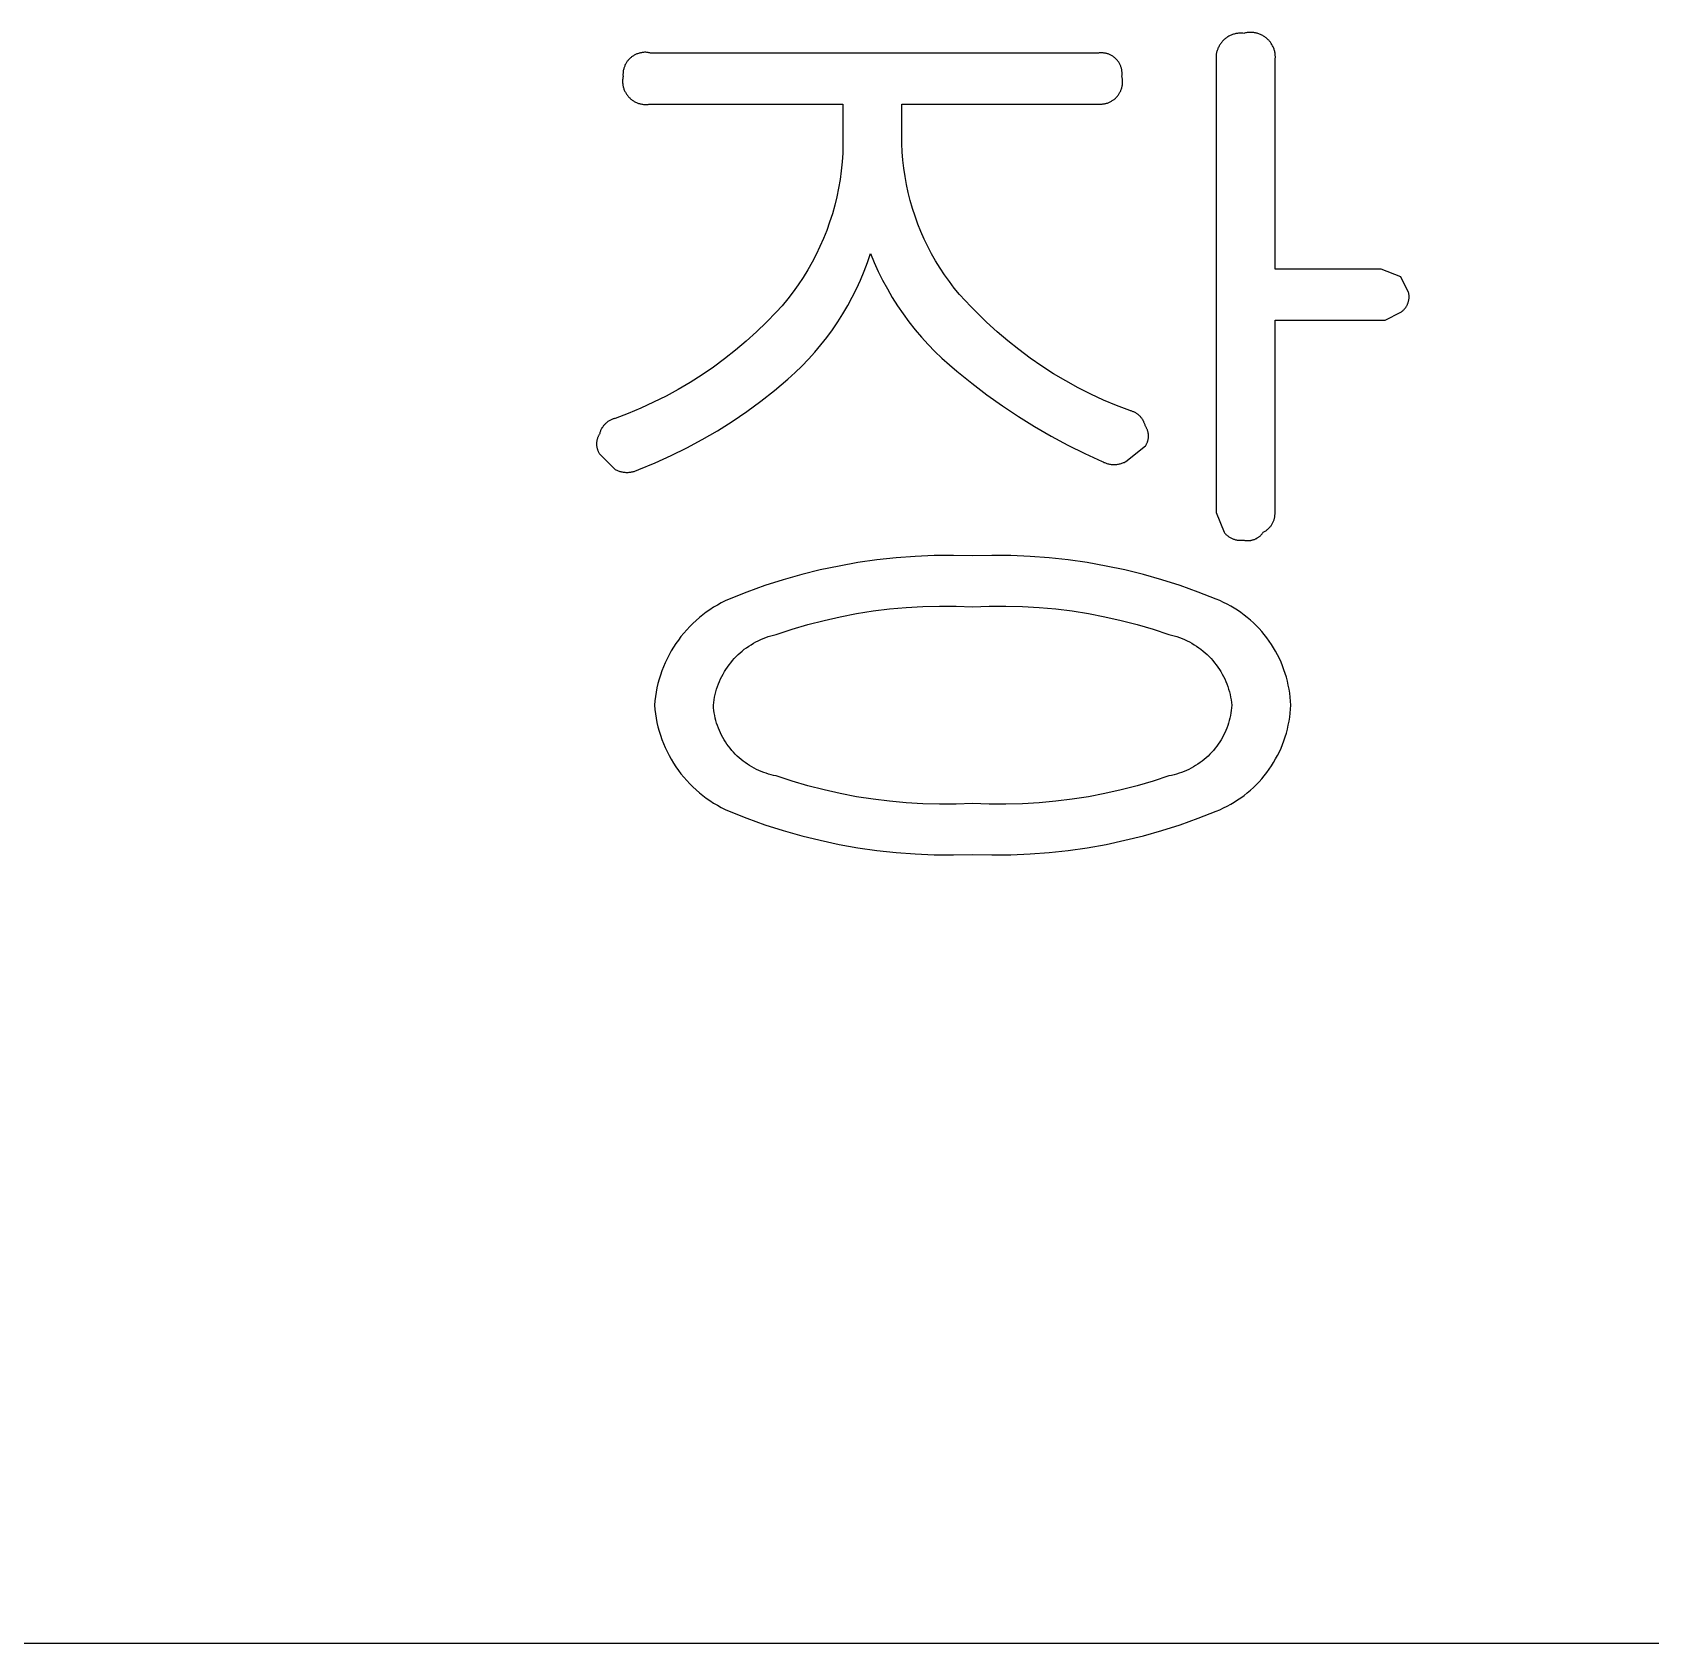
# Model space of a CAD drawing. Header units: millimetres. Extents: x 3033 to 5773, y 123 to 1487.
# Drawn here: x 4006.72 to 4027.96, y 197.85 to 218.99 of the extents above; entities that cross this region are included whole.
import ezdxf

# ---------------------------------------------------------------- set-up
doc = ezdxf.new("R2010")
doc.units = ezdxf.units.MM
doc.header["$MEASUREMENT"] = 0
doc.layers.add('TEX', color=70, linetype='Continuous')

msp = doc.modelspace()

# ---------------------------------------------------------------- linework, layer by layer
at = {"layer": 'TEX'}
for p, q in [((4022.451, 218.952), (4022.441, 218.947)), ((4022.462, 218.956), (4022.451, 218.952)), ((4022.472, 218.96), (4022.462, 218.956)), ((4022.483, 218.963), (4022.472, 218.96)), ((4022.494, 218.967), (4022.483, 218.963)), ((4022.505, 218.969), (4022.494, 218.967)), ((4022.516, 218.972), (4022.505, 218.969)), ((4022.527, 218.974), (4022.516, 218.972)), ((4022.538, 218.975), (4022.527, 218.974)), ((4022.549, 218.977), (4022.538, 218.975)), ((4022.56, 218.977), (4022.549, 218.977)), ((4022.572, 218.978), (4022.56, 218.977)), ((4022.583, 218.978), (4022.572, 218.978)), ((4022.594, 218.978), (4022.583, 218.978)), ((4022.606, 218.977), (4022.594, 218.978)), ((4022.617, 218.976), (4022.606, 218.977)), ((4022.628, 218.979), (4022.617, 218.976)), ((4022.639, 218.981), (4022.628, 218.979)), ((4022.65, 218.984), (4022.639, 218.981)), ((4022.661, 218.985), (4022.65, 218.984)), ((4022.672, 218.987), (4022.661, 218.985)), ((4022.683, 218.988), (4022.672, 218.987)), ((4022.694, 218.988), (4022.683, 218.988)), ((4022.705, 218.989), (4022.694, 218.988)), ((4022.717, 218.989), (4022.705, 218.989)), ((4022.728, 218.988), (4022.717, 218.989)), ((4022.739, 218.987), (4022.728, 218.988)), ((4022.75, 218.986), (4022.739, 218.987)), ((4022.761, 218.984), (4022.75, 218.986)), ((4022.772, 218.982), (4022.761, 218.984)), ((4022.783, 218.98), (4022.772, 218.982)), ((4022.794, 218.977), (4022.783, 218.98)), ((4022.805, 218.974), (4022.794, 218.977)), ((4022.816, 218.97), (4022.805, 218.974)), ((4022.826, 218.966), (4022.816, 218.97)), ((4022.837, 218.962), (4022.826, 218.966)), ((4022.847, 218.957), (4022.837, 218.962)), ((4022.857, 218.952), (4022.847, 218.957)), ((4022.867, 218.947), (4022.857, 218.952)), ((4022.265, 218.738), (4022.262, 218.727)), ((4022.268, 218.749), (4022.265, 218.738)), ((4022.272, 218.759), (4022.268, 218.749)), ((4022.276, 218.77), (4022.272, 218.759)), ((4022.28, 218.78), (4022.276, 218.77)), ((4022.285, 218.791), (4022.28, 218.78)), ((4022.29, 218.801), (4022.285, 218.791)), ((4022.295, 218.811), (4022.29, 218.801)), ((4022.301, 218.821), (4022.295, 218.811)), ((4022.307, 218.83), (4022.301, 218.821)), ((4022.313, 218.839), (4022.307, 218.83)), ((4022.32, 218.849), (4022.313, 218.839)), ((4022.327, 218.857), (4022.32, 218.849)), ((4022.334, 218.866), (4022.327, 218.857)), ((4022.341, 218.874), (4022.334, 218.866)), ((4022.349, 218.883), (4022.341, 218.874)), ((4022.357, 218.89), (4022.349, 218.883)), ((4022.366, 218.898), (4022.357, 218.89)), ((4022.374, 218.905), (4022.366, 218.898)), ((4022.383, 218.912), (4022.374, 218.905)), ((4022.392, 218.919), (4022.383, 218.912)), ((4022.402, 218.925), (4022.392, 218.919)), ((4022.411, 218.931), (4022.402, 218.925)), ((4022.421, 218.937), (4022.411, 218.931)), ((4022.431, 218.942), (4022.421, 218.937)), ((4022.441, 218.947), (4022.431, 218.942)), ((4022.876, 218.941), (4022.867, 218.947)), ((4022.886, 218.935), (4022.876, 218.941)), ((4022.895, 218.929), (4022.886, 218.935)), ((4022.904, 218.922), (4022.895, 218.929)), ((4022.913, 218.916), (4022.904, 218.922)), ((4022.922, 218.908), (4022.913, 218.916)), ((4022.93, 218.901), (4022.922, 218.908)), ((4022.938, 218.893), (4022.93, 218.901)), ((4022.946, 218.885), (4022.938, 218.893)), ((4022.953, 218.876), (4022.946, 218.885)), ((4022.961, 218.868), (4022.953, 218.876)), ((4022.967, 218.859), (4022.961, 218.868)), ((4022.974, 218.85), (4022.967, 218.859)), ((4022.98, 218.841), (4022.974, 218.85)), ((4022.986, 218.831), (4022.98, 218.841)), ((4022.992, 218.821), (4022.986, 218.831)), ((4022.997, 218.811), (4022.992, 218.821)), ((4023.002, 218.801), (4022.997, 218.811)), ((4023.007, 218.791), (4023.002, 218.801)), ((4023.011, 218.781), (4023.007, 218.791)), ((4023.015, 218.77), (4023.011, 218.781)), ((4023.018, 218.759), (4023.015, 218.77)), ((4023.021, 218.749), (4023.018, 218.759)), ((4023.024, 218.738), (4023.021, 218.749)), ((4023.027, 218.727), (4023.024, 218.738)), ((4014.487, 218.528), (4014.484, 218.519)), ((4014.49, 218.538), (4014.487, 218.528)), ((4014.494, 218.547), (4014.49, 218.538)), ((4014.498, 218.556), (4014.494, 218.547)), ((4014.502, 218.566), (4014.498, 218.556)), ((4014.507, 218.574), (4014.502, 218.566)), ((4014.512, 218.583), (4014.507, 218.574)), ((4014.517, 218.592), (4014.512, 218.583)), ((4014.523, 218.6), (4014.517, 218.592)), ((4014.528, 218.609), (4014.523, 218.6)), ((4014.535, 218.617), (4014.528, 218.609)), ((4014.541, 218.624), (4014.535, 218.617)), ((4014.548, 218.632), (4014.541, 218.624)), ((4014.555, 218.639), (4014.548, 218.632)), ((4014.562, 218.646), (4014.555, 218.639)), ((4014.569, 218.653), (4014.562, 218.646)), ((4014.577, 218.66), (4014.569, 218.653)), ((4014.585, 218.666), (4014.577, 218.66)), ((4014.593, 218.672), (4014.585, 218.666)), ((4014.601, 218.678), (4014.593, 218.672)), ((4014.61, 218.683), (4014.601, 218.678)), ((4014.618, 218.688), (4014.61, 218.683)), ((4014.627, 218.693), (4014.618, 218.688)), ((4014.636, 218.698), (4014.627, 218.693)), ((4014.646, 218.702), (4014.636, 218.698)), ((4014.655, 218.706), (4014.646, 218.702)), ((4014.664, 218.709), (4014.655, 218.706)), ((4014.674, 218.713), (4014.664, 218.709)), ((4014.683, 218.716), (4014.674, 218.713)), ((4014.693, 218.718), (4014.683, 218.716)), ((4014.703, 218.72), (4014.693, 218.718)), ((4014.713, 218.722), (4014.703, 218.72)), ((4014.723, 218.724), (4014.713, 218.722)), ((4014.733, 218.725), (4014.723, 218.724)), ((4014.743, 218.726), (4014.733, 218.725)), ((4014.753, 218.727), (4014.743, 218.726)), ((4014.763, 218.727), (4014.753, 218.727)), ((4014.773, 218.727), (4014.763, 218.727)), ((4014.783, 218.726), (4014.773, 218.727)), ((4014.793, 218.725), (4014.783, 218.726)), ((4014.804, 218.724), (4014.793, 218.725)), ((4014.813, 218.722), (4014.804, 218.724)), ((4014.823, 218.72), (4014.813, 218.722)), ((4014.833, 218.718), (4014.823, 218.72)), ((4020.71, 218.718), (4014.833, 218.718)), ((4020.719, 218.719), (4020.71, 218.718)), ((4020.728, 218.72), (4020.719, 218.719)), ((4020.738, 218.721), (4020.728, 218.72)), ((4020.747, 218.721), (4020.738, 218.721)), ((4020.756, 218.721), (4020.747, 218.721)), ((4020.766, 218.72), (4020.756, 218.721)), ((4020.775, 218.72), (4020.766, 218.72)), ((4020.784, 218.718), (4020.775, 218.72)), ((4020.794, 218.717), (4020.784, 218.718)), ((4020.803, 218.715), (4020.794, 218.717)), ((4020.812, 218.713), (4020.803, 218.715)), ((4020.821, 218.711), (4020.812, 218.713)), ((4020.83, 218.708), (4020.821, 218.711)), ((4020.839, 218.705), (4020.83, 218.708)), ((4020.848, 218.702), (4020.839, 218.705)), ((4020.857, 218.698), (4020.848, 218.702)), ((4020.865, 218.695), (4020.857, 218.698)), ((4020.874, 218.69), (4020.865, 218.695)), ((4020.882, 218.686), (4020.874, 218.69)), ((4020.89, 218.681), (4020.882, 218.686)), ((4020.898, 218.676), (4020.89, 218.681)), ((4020.906, 218.671), (4020.898, 218.676)), ((4020.913, 218.665), (4020.906, 218.671)), ((4020.921, 218.66), (4020.913, 218.665)), ((4020.928, 218.654), (4020.921, 218.66)), ((4020.935, 218.647), (4020.928, 218.654)), ((4020.941, 218.641), (4020.935, 218.647)), ((4020.948, 218.634), (4020.941, 218.641)), ((4020.954, 218.627), (4020.948, 218.634)), ((4020.96, 218.62), (4020.954, 218.627)), ((4020.966, 218.612), (4020.96, 218.62)), ((4020.972, 218.605), (4020.966, 218.612)), ((4020.977, 218.597), (4020.972, 218.605)), ((4020.982, 218.589), (4020.977, 218.597)), ((4020.987, 218.581), (4020.982, 218.589)), ((4020.991, 218.573), (4020.987, 218.581)), ((4020.995, 218.564), (4020.991, 218.573)), ((4020.999, 218.556), (4020.995, 218.564)), ((4021.003, 218.547), (4020.999, 218.556)), ((4021.006, 218.538), (4021.003, 218.547)), ((4021.009, 218.529), (4021.006, 218.538)), ((4021.012, 218.52), (4021.009, 218.529)), ((4022.255, 218.683), (4022.254, 218.671)), ((4022.254, 218.671), (4022.254, 218.66)), ((4022.254, 218.66), (4022.254, 218.649)), ((4022.254, 218.649), (4022.254, 218.637)), ((4022.254, 218.637), (4022.255, 218.626)), ((4022.256, 218.694), (4022.255, 218.683)), ((4022.255, 218.626), (4022.256, 218.615)), ((4022.258, 218.705), (4022.256, 218.694)), ((4022.256, 218.615), (4022.256, 212.687)), ((4022.26, 218.716), (4022.258, 218.705)), ((4022.262, 218.727), (4022.26, 218.716)), ((4023.029, 218.716), (4023.027, 218.727)), ((4023.03, 218.705), (4023.029, 218.716)), ((4023.029, 218.615), (4023.031, 218.626)), ((4023.029, 215.883), (4023.029, 218.615)), ((4023.031, 218.693), (4023.03, 218.705)), ((4023.032, 218.682), (4023.031, 218.693)), ((4023.031, 218.626), (4023.032, 218.637)), ((4023.033, 218.671), (4023.032, 218.682)), ((4023.032, 218.649), (4023.033, 218.66)), ((4023.032, 218.637), (4023.032, 218.649)), ((4023.033, 218.66), (4023.033, 218.671)), ((4014.467, 218.356), (4014.466, 218.346)), ((4014.466, 218.346), (4014.467, 218.335)), ((4014.468, 218.377), (4014.467, 218.367)), ((4014.467, 218.367), (4014.467, 218.356)), ((4014.467, 218.335), (4014.467, 218.325)), ((4014.467, 218.325), (4014.468, 218.314)), ((4014.469, 218.388), (4014.468, 218.377)), ((4014.468, 218.314), (4014.47, 218.304)), ((4014.471, 218.398), (4014.469, 218.388)), ((4014.472, 218.449), (4014.471, 218.439)), ((4014.471, 218.439), (4014.471, 218.429)), ((4014.471, 218.429), (4014.472, 218.419)), ((4014.472, 218.409), (4014.471, 218.398)), ((4014.473, 218.469), (4014.472, 218.459)), ((4014.472, 218.459), (4014.472, 218.449)), ((4014.472, 218.419), (4014.472, 218.409)), ((4014.475, 218.479), (4014.473, 218.469)), ((4014.476, 218.489), (4014.475, 218.479)), ((4014.478, 218.499), (4014.476, 218.489)), ((4014.481, 218.509), (4014.478, 218.499)), ((4014.484, 218.519), (4014.481, 218.509)), ((4021.014, 218.511), (4021.012, 218.52)), ((4021.016, 218.502), (4021.014, 218.511)), ((4021.018, 218.493), (4021.016, 218.502)), ((4021.019, 218.484), (4021.018, 218.493)), ((4021.02, 218.474), (4021.019, 218.484)), ((4021.019, 218.409), (4021.02, 218.418)), ((4021.021, 218.399), (4021.019, 218.409)), ((4021.021, 218.465), (4021.02, 218.474)), ((4021.02, 218.418), (4021.021, 218.427)), ((4021.021, 218.456), (4021.021, 218.465)), ((4021.022, 218.446), (4021.021, 218.456)), ((4021.021, 218.437), (4021.022, 218.446)), ((4021.021, 218.427), (4021.021, 218.437)), ((4021.023, 218.389), (4021.021, 218.399)), ((4021.025, 218.379), (4021.023, 218.389)), ((4021.026, 218.369), (4021.025, 218.379)), ((4021.027, 218.359), (4021.026, 218.369)), ((4021.026, 218.309), (4021.027, 218.319)), ((4021.027, 218.349), (4021.027, 218.359)), ((4021.027, 218.339), (4021.027, 218.349)), ((4021.027, 218.329), (4021.027, 218.339)), ((4021.027, 218.319), (4021.027, 218.329)), ((4014.47, 218.304), (4014.471, 218.293)), ((4014.471, 218.293), (4014.474, 218.283)), ((4014.474, 218.283), (4014.476, 218.272)), ((4014.476, 218.272), (4014.479, 218.262)), ((4014.479, 218.262), (4014.482, 218.252)), ((4014.482, 218.252), (4014.485, 218.242)), ((4014.485, 218.242), (4014.489, 218.232)), ((4014.489, 218.232), (4014.493, 218.223)), ((4014.493, 218.223), (4014.498, 218.213)), ((4014.498, 218.213), (4014.503, 218.204)), ((4014.503, 218.204), (4014.508, 218.194)), ((4014.508, 218.194), (4014.513, 218.185)), ((4014.513, 218.185), (4014.519, 218.177)), ((4014.519, 218.177), (4014.525, 218.168)), ((4014.525, 218.168), (4014.532, 218.159)), ((4014.532, 218.159), (4014.538, 218.151)), ((4014.538, 218.151), (4014.545, 218.143)), ((4014.545, 218.143), (4014.552, 218.136)), ((4014.552, 218.136), (4014.56, 218.128)), ((4014.56, 218.128), (4014.568, 218.121)), ((4014.568, 218.121), (4014.576, 218.114)), ((4014.576, 218.114), (4014.584, 218.107)), ((4014.584, 218.107), (4014.592, 218.101)), ((4014.592, 218.101), (4014.601, 218.095)), ((4020.901, 218.098), (4020.909, 218.104)), ((4020.909, 218.104), (4020.917, 218.11)), ((4020.917, 218.11), (4020.925, 218.117)), ((4020.925, 218.117), (4020.933, 218.123)), ((4020.933, 218.123), (4020.94, 218.13)), ((4020.94, 218.13), (4020.947, 218.137)), ((4020.947, 218.137), (4020.954, 218.145)), ((4020.954, 218.145), (4020.96, 218.153)), ((4020.96, 218.153), (4020.967, 218.16)), ((4020.967, 218.16), (4020.973, 218.169)), ((4020.973, 218.169), (4020.979, 218.177)), ((4020.979, 218.177), (4020.984, 218.185)), ((4020.984, 218.185), (4020.989, 218.194)), ((4020.989, 218.194), (4020.994, 218.203)), ((4020.994, 218.203), (4020.999, 218.212)), ((4020.999, 218.212), (4021.003, 218.221)), ((4021.003, 218.221), (4021.007, 218.23)), ((4021.007, 218.23), (4021.01, 218.24)), ((4021.01, 218.24), (4021.013, 218.249)), ((4021.013, 218.249), (4021.016, 218.259)), ((4021.016, 218.259), (4021.019, 218.269)), ((4021.019, 218.269), (4021.021, 218.279)), ((4021.021, 218.279), (4021.023, 218.289)), ((4021.023, 218.289), (4021.025, 218.299)), ((4021.025, 218.299), (4021.026, 218.309)), ((4014.601, 218.095), (4014.61, 218.089)), ((4014.61, 218.089), (4014.619, 218.083)), ((4014.619, 218.083), (4014.628, 218.078)), ((4014.628, 218.078), (4014.638, 218.074)), ((4014.638, 218.074), (4014.647, 218.069)), ((4014.647, 218.069), (4014.657, 218.065)), ((4014.657, 218.065), (4014.667, 218.061)), ((4014.667, 218.061), (4014.677, 218.057)), ((4014.677, 218.057), (4014.687, 218.054)), ((4014.687, 218.054), (4014.697, 218.052)), ((4014.697, 218.052), (4014.707, 218.049)), ((4014.707, 218.049), (4014.718, 218.047)), ((4014.718, 218.047), (4014.728, 218.045)), ((4014.728, 218.045), (4014.739, 218.044)), ((4014.739, 218.044), (4014.749, 218.043)), ((4014.749, 218.043), (4014.76, 218.042)), ((4014.76, 218.042), (4014.77, 218.042)), ((4014.77, 218.042), (4014.781, 218.042)), ((4014.781, 218.042), (4014.791, 218.043)), ((4014.791, 218.043), (4014.802, 218.043)), ((4014.802, 218.043), (4014.812, 218.045)), ((4014.812, 218.045), (4014.823, 218.046)), ((4014.823, 218.046), (4014.833, 218.048)), ((4014.833, 218.048), (4017.359, 218.048)), ((4017.359, 218.048), (4017.359, 217.636)), ((4018.132, 217.636), (4018.132, 218.048)), ((4018.132, 218.048), (4020.71, 218.048)), ((4020.71, 218.048), (4020.72, 218.047)), ((4020.72, 218.047), (4020.73, 218.047)), ((4020.73, 218.047), (4020.74, 218.047)), ((4020.74, 218.047), (4020.75, 218.047)), ((4020.75, 218.047), (4020.76, 218.048)), ((4020.76, 218.048), (4020.77, 218.049)), ((4020.77, 218.049), (4020.78, 218.05)), ((4020.78, 218.05), (4020.79, 218.052)), ((4020.79, 218.052), (4020.8, 218.054)), ((4020.8, 218.054), (4020.81, 218.056)), ((4020.81, 218.056), (4020.819, 218.059)), ((4020.819, 218.059), (4020.829, 218.062)), ((4020.829, 218.062), (4020.839, 218.066)), ((4020.839, 218.066), (4020.848, 218.069)), ((4020.848, 218.069), (4020.857, 218.073)), ((4020.857, 218.073), (4020.866, 218.078)), ((4020.866, 218.078), (4020.875, 218.082)), ((4020.875, 218.082), (4020.884, 218.087)), ((4020.884, 218.087), (4020.893, 218.093)), ((4020.893, 218.093), (4020.901, 218.098)), ((4017.359, 217.52), (4017.356, 217.405)), ((4017.359, 217.636), (4017.359, 217.52)), ((4018.133, 217.528), (4018.132, 217.636)), ((4018.137, 217.42), (4018.133, 217.528)), ((4017.348, 217.289), (4017.337, 217.174)), ((4017.356, 217.405), (4017.348, 217.289)), ((4018.145, 217.312), (4018.137, 217.42)), ((4018.157, 217.205), (4018.145, 217.312)), ((4017.321, 217.06), (4017.302, 216.946)), ((4017.337, 217.174), (4017.321, 217.06)), ((4018.173, 217.098), (4018.157, 217.205)), ((4018.192, 216.992), (4018.173, 217.098)), ((4017.278, 216.833), (4017.251, 216.721)), ((4017.302, 216.946), (4017.278, 216.833)), ((4018.214, 216.887), (4018.192, 216.992)), ((4018.241, 216.782), (4018.214, 216.887)), ((4017.251, 216.721), (4017.22, 216.61)), ((4018.27, 216.678), (4018.241, 216.782)), ((4018.304, 216.576), (4018.27, 216.678)), ((4017.184, 216.5), (4017.145, 216.391)), ((4017.22, 216.61), (4017.184, 216.5)), ((4018.341, 216.474), (4018.304, 216.576)), ((4018.381, 216.374), (4018.341, 216.474)), ((4017.103, 216.284), (4017.056, 216.178)), ((4017.145, 216.391), (4017.103, 216.284)), ((4018.424, 216.275), (4018.381, 216.374)), ((4018.472, 216.178), (4018.424, 216.275)), ((4017.006, 216.074), (4016.953, 215.972)), ((4017.056, 216.178), (4017.006, 216.074)), ((4017.68, 215.971), (4017.72, 216.089)), ((4017.72, 216.089), (4017.769, 215.97)), ((4018.522, 216.083), (4018.472, 216.178)), ((4018.575, 215.989), (4018.522, 216.083)), ((4018.632, 215.897), (4018.575, 215.989)), ((4016.835, 215.773), (4016.771, 215.677)), ((4016.896, 215.871), (4016.835, 215.773)), ((4016.953, 215.972), (4016.896, 215.871)), ((4017.588, 215.739), (4017.636, 215.854)), ((4017.636, 215.854), (4017.68, 215.971)), ((4017.769, 215.97), (4017.822, 215.852)), ((4017.822, 215.852), (4017.879, 215.736)), ((4018.692, 215.807), (4018.632, 215.897)), ((4018.755, 215.72), (4018.692, 215.807)), ((4024.421, 215.883), (4023.029, 215.883)), ((4024.679, 215.78), (4024.421, 215.883)), ((4024.782, 215.574), (4024.679, 215.78)), ((4016.704, 215.583), (4016.633, 215.491)), ((4016.771, 215.677), (4016.704, 215.583)), ((4017.48, 215.514), (4017.536, 215.625)), ((4017.536, 215.625), (4017.588, 215.739)), ((4017.879, 215.736), (4017.941, 215.622)), ((4017.941, 215.622), (4018.006, 215.51)), ((4018.82, 215.634), (4018.755, 215.72)), ((4018.889, 215.551), (4018.82, 215.634)), ((4018.961, 215.47), (4018.889, 215.551)), ((4024.783, 215.565), (4024.782, 215.574)), ((4024.785, 215.557), (4024.783, 215.565)), ((4024.786, 215.549), (4024.785, 215.557)), ((4016.559, 215.402), (4016.483, 215.316)), ((4016.633, 215.491), (4016.559, 215.402)), ((4017.358, 215.296), (4017.421, 215.404)), ((4017.421, 215.404), (4017.48, 215.514)), ((4018.006, 215.51), (4018.075, 215.401)), ((4018.075, 215.401), (4018.148, 215.294)), ((4019.035, 215.392), (4018.961, 215.47)), ((4019.112, 215.316), (4019.035, 215.392)), ((4024.705, 215.337), (4024.712, 215.342)), ((4024.712, 215.342), (4024.718, 215.348)), ((4024.718, 215.348), (4024.723, 215.354)), ((4024.723, 215.354), (4024.729, 215.361)), ((4024.729, 215.361), (4024.734, 215.367)), ((4024.734, 215.367), (4024.739, 215.374)), ((4024.739, 215.374), (4024.744, 215.381)), ((4024.744, 215.381), (4024.749, 215.388)), ((4024.749, 215.388), (4024.753, 215.395)), ((4024.753, 215.395), (4024.758, 215.402)), ((4024.758, 215.402), (4024.762, 215.41)), ((4024.762, 215.41), (4024.765, 215.417)), ((4024.765, 215.417), (4024.769, 215.425)), ((4024.769, 215.425), (4024.772, 215.433)), ((4024.772, 215.433), (4024.775, 215.441)), ((4024.775, 215.441), (4024.777, 215.449)), ((4024.777, 215.449), (4024.779, 215.457)), ((4024.779, 215.457), (4024.781, 215.465)), ((4024.781, 215.465), (4024.783, 215.473)), ((4024.783, 215.473), (4024.785, 215.482)), ((4024.785, 215.482), (4024.786, 215.49)), ((4024.787, 215.54), (4024.786, 215.549)), ((4024.786, 215.49), (4024.787, 215.498)), ((4024.787, 215.532), (4024.787, 215.54)), ((4024.788, 215.524), (4024.787, 215.532)), ((4024.787, 215.507), (4024.788, 215.515)), ((4024.787, 215.498), (4024.787, 215.507)), ((4024.788, 215.515), (4024.788, 215.524)), ((4016.356, 215.185), (4016.225, 215.058)), ((4016.483, 215.316), (4016.356, 215.185)), ((4017.221, 215.087), (4017.291, 215.191)), ((4017.291, 215.191), (4017.358, 215.296)), ((4018.148, 215.294), (4018.224, 215.19)), ((4018.224, 215.19), (4018.304, 215.088)), ((4019.244, 215.186), (4019.112, 215.316)), ((4019.381, 215.061), (4019.244, 215.186)), ((4023.029, 212.687), (4023.029, 215.213)), ((4023.029, 215.213), (4024.472, 215.213)), ((4024.472, 215.213), (4024.679, 215.316)), ((4024.679, 215.316), (4024.686, 215.321)), ((4024.686, 215.321), (4024.692, 215.326)), ((4024.692, 215.326), (4024.699, 215.331)), ((4024.699, 215.331), (4024.705, 215.337)), ((4016.089, 214.936), (4015.95, 214.818)), ((4016.225, 215.058), (4016.089, 214.936)), ((4017.07, 214.889), (4017.147, 214.987)), ((4017.147, 214.987), (4017.221, 215.087)), ((4018.304, 215.088), (4018.388, 214.99)), ((4018.388, 214.99), (4018.475, 214.894)), ((4019.521, 214.941), (4019.381, 215.061)), ((4019.666, 214.826), (4019.521, 214.941)), ((4015.806, 214.705), (4015.659, 214.598)), ((4015.95, 214.818), (4015.806, 214.705)), ((4016.906, 214.7), (4016.99, 214.793)), ((4016.99, 214.793), (4017.07, 214.889)), ((4018.475, 214.894), (4018.565, 214.801)), ((4018.565, 214.801), (4018.658, 214.712)), ((4018.658, 214.712), (4018.755, 214.626)), ((4019.815, 214.715), (4019.666, 214.826)), ((4019.967, 214.61), (4019.815, 214.715)), ((4015.509, 214.495), (4015.355, 214.397)), ((4015.659, 214.598), (4015.509, 214.495)), ((4016.637, 214.44), (4016.73, 214.524)), ((4016.73, 214.524), (4016.82, 214.61)), ((4016.82, 214.61), (4016.906, 214.7)), ((4018.755, 214.626), (4018.854, 214.543)), ((4018.854, 214.543), (4019.048, 214.385)), ((4020.123, 214.51), (4019.967, 214.61)), ((4020.283, 214.416), (4020.123, 214.51)), ((4015.197, 214.304), (4015.037, 214.217)), ((4015.355, 214.397), (4015.197, 214.304)), ((4016.281, 214.149), (4016.462, 214.291)), ((4016.462, 214.291), (4016.637, 214.44)), ((4019.048, 214.385), (4019.247, 214.233)), ((4020.445, 214.327), (4020.283, 214.416)), ((4020.61, 214.243), (4020.445, 214.327)), ((4014.874, 214.136), (4014.708, 214.059)), ((4015.037, 214.217), (4014.874, 214.136)), ((4016.095, 214.013), (4016.281, 214.149)), ((4019.247, 214.233), (4019.451, 214.088)), ((4019.451, 214.088), (4019.66, 213.949)), ((4020.778, 214.165), (4020.61, 214.243)), ((4020.949, 214.093), (4020.778, 214.165)), ((4021.122, 214.027), (4020.949, 214.093)), ((4014.244, 213.857), (4014.237, 213.85)), ((4014.251, 213.863), (4014.244, 213.857)), ((4014.258, 213.87), (4014.251, 213.863)), ((4014.266, 213.876), (4014.258, 213.87)), ((4014.274, 213.881), (4014.266, 213.876)), ((4014.282, 213.887), (4014.274, 213.881)), ((4014.29, 213.892), (4014.282, 213.887)), ((4014.298, 213.897), (4014.29, 213.892)), ((4014.306, 213.901), (4014.298, 213.897)), ((4014.315, 213.905), (4014.306, 213.901)), ((4014.324, 213.909), (4014.315, 213.905)), ((4014.333, 213.913), (4014.324, 213.909)), ((4014.342, 213.916), (4014.333, 213.913)), ((4014.351, 213.919), (4014.342, 213.916)), ((4014.36, 213.922), (4014.351, 213.919)), ((4014.369, 213.924), (4014.36, 213.922)), ((4014.54, 213.989), (4014.369, 213.924)), ((4014.708, 214.059), (4014.54, 213.989)), ((4015.71, 213.762), (4015.904, 213.884)), ((4015.904, 213.884), (4016.095, 214.013)), ((4019.66, 213.949), (4019.872, 213.817)), ((4021.131, 214.025), (4021.122, 214.027)), ((4021.14, 214.022), (4021.131, 214.025)), ((4021.15, 214.019), (4021.14, 214.022)), ((4021.159, 214.016), (4021.15, 214.019)), ((4021.167, 214.012), (4021.159, 214.016)), ((4021.176, 214.008), (4021.167, 214.012)), ((4021.185, 214.004), (4021.176, 214.008)), ((4021.193, 214), (4021.185, 214.004)), ((4021.202, 213.995), (4021.193, 214)), ((4021.21, 213.99), (4021.202, 213.995)), ((4021.218, 213.984), (4021.21, 213.99)), ((4021.225, 213.979), (4021.218, 213.984)), ((4021.233, 213.973), (4021.225, 213.979)), ((4021.24, 213.967), (4021.233, 213.973)), ((4021.247, 213.96), (4021.24, 213.967)), ((4021.254, 213.954), (4021.247, 213.96)), ((4021.261, 213.947), (4021.254, 213.954)), ((4021.267, 213.939), (4021.261, 213.947)), ((4021.273, 213.932), (4021.267, 213.939)), ((4021.279, 213.925), (4021.273, 213.932)), ((4021.285, 213.917), (4021.279, 213.925)), ((4021.29, 213.909), (4021.285, 213.917)), ((4021.296, 213.901), (4021.29, 213.909)), ((4021.3, 213.892), (4021.296, 213.901)), ((4021.305, 213.884), (4021.3, 213.892)), ((4021.309, 213.875), (4021.305, 213.884)), ((4021.313, 213.867), (4021.309, 213.875)), ((4021.317, 213.858), (4021.313, 213.867)), ((4021.32, 213.849), (4021.317, 213.858)), ((4014.131, 213.645), (4014.129, 213.637)), ((4014.133, 213.653), (4014.131, 213.645)), ((4014.136, 213.66), (4014.133, 213.653)), ((4014.138, 213.668), (4014.136, 213.66)), ((4014.141, 213.675), (4014.138, 213.668)), ((4014.144, 213.683), (4014.141, 213.675)), ((4014.147, 213.69), (4014.144, 213.683)), ((4014.151, 213.697), (4014.147, 213.69)), ((4014.155, 213.704), (4014.151, 213.697)), ((4014.159, 213.711), (4014.155, 213.704)), ((4014.163, 213.718), (4014.159, 213.711)), ((4014.166, 213.727), (4014.163, 213.718)), ((4014.168, 213.737), (4014.166, 213.727)), ((4014.171, 213.746), (4014.168, 213.737)), ((4014.175, 213.755), (4014.171, 213.746)), ((4014.178, 213.764), (4014.175, 213.755)), ((4014.182, 213.772), (4014.178, 213.764)), ((4014.186, 213.781), (4014.182, 213.772)), ((4014.191, 213.789), (4014.186, 213.781)), ((4014.196, 213.798), (4014.191, 213.789)), ((4014.201, 213.806), (4014.196, 213.798)), ((4014.206, 213.814), (4014.201, 213.806)), ((4014.212, 213.821), (4014.206, 213.814)), ((4014.218, 213.829), (4014.212, 213.821)), ((4014.224, 213.836), (4014.218, 213.829)), ((4014.23, 213.844), (4014.224, 213.836)), ((4014.237, 213.85), (4014.23, 213.844)), ((4015.308, 213.537), (4015.511, 213.646)), ((4015.511, 213.646), (4015.71, 213.762)), ((4019.872, 213.817), (4020.089, 213.692)), ((4020.089, 213.692), (4020.309, 213.573)), ((4021.323, 213.84), (4021.32, 213.849)), ((4021.326, 213.83), (4021.323, 213.84)), ((4021.328, 213.821), (4021.326, 213.83)), ((4021.332, 213.815), (4021.328, 213.821)), ((4021.336, 213.808), (4021.332, 213.815)), ((4021.34, 213.801), (4021.336, 213.808)), ((4021.344, 213.794), (4021.34, 213.801)), ((4021.347, 213.787), (4021.344, 213.794)), ((4021.35, 213.78), (4021.347, 213.787)), ((4021.353, 213.773), (4021.35, 213.78)), ((4021.356, 213.765), (4021.353, 213.773)), ((4021.358, 213.758), (4021.356, 213.765)), ((4021.36, 213.75), (4021.358, 213.758)), ((4021.362, 213.743), (4021.36, 213.75)), ((4021.36, 213.634), (4021.362, 213.642)), ((4021.364, 213.735), (4021.362, 213.743)), ((4021.362, 213.642), (4021.364, 213.65)), ((4021.365, 213.727), (4021.364, 213.735)), ((4021.364, 213.65), (4021.365, 213.657)), ((4021.366, 213.72), (4021.365, 213.727)), ((4021.365, 213.657), (4021.366, 213.665)), ((4021.367, 213.712), (4021.366, 213.72)), ((4021.366, 213.665), (4021.367, 213.673)), ((4021.367, 213.704), (4021.367, 213.712)), ((4021.368, 213.696), (4021.367, 213.704)), ((4021.367, 213.681), (4021.368, 213.688)), ((4021.367, 213.673), (4021.367, 213.681)), ((4021.368, 213.688), (4021.368, 213.696)), ((4014.125, 213.597), (4014.124, 213.589)), ((4014.124, 213.589), (4014.125, 213.581)), ((4014.126, 213.613), (4014.125, 213.605)), ((4014.125, 213.605), (4014.125, 213.597)), ((4014.125, 213.581), (4014.125, 213.573)), ((4014.125, 213.573), (4014.126, 213.565)), ((4014.127, 213.621), (4014.126, 213.613)), ((4014.126, 213.565), (4014.127, 213.557)), ((4014.128, 213.629), (4014.127, 213.621)), ((4014.127, 213.557), (4014.128, 213.549)), ((4014.129, 213.637), (4014.128, 213.629)), ((4014.128, 213.549), (4014.129, 213.541)), ((4014.129, 213.541), (4014.131, 213.534)), ((4014.131, 213.534), (4014.133, 213.526)), ((4014.133, 213.526), (4014.136, 213.518)), ((4014.136, 213.518), (4014.138, 213.511)), ((4014.138, 213.511), (4014.141, 213.503)), ((4014.141, 213.503), (4014.144, 213.496)), ((4014.144, 213.496), (4014.147, 213.488)), ((4014.147, 213.488), (4014.151, 213.481)), ((4014.151, 213.481), (4014.155, 213.474)), ((4014.155, 213.474), (4014.159, 213.467)), ((4014.159, 213.467), (4014.163, 213.46)), ((4014.163, 213.46), (4014.369, 213.254)), ((4014.892, 213.341), (4015.102, 213.435)), ((4015.102, 213.435), (4015.308, 213.537)), ((4020.309, 213.573), (4020.534, 213.462)), ((4020.534, 213.462), (4020.761, 213.357)), ((4021.07, 213.357), (4021.328, 213.563)), ((4021.328, 213.563), (4021.332, 213.57)), ((4021.332, 213.57), (4021.336, 213.577)), ((4021.336, 213.577), (4021.34, 213.584)), ((4021.34, 213.584), (4021.344, 213.59)), ((4021.344, 213.59), (4021.347, 213.598)), ((4021.347, 213.598), (4021.35, 213.605)), ((4021.35, 213.605), (4021.353, 213.612)), ((4021.353, 213.612), (4021.356, 213.619)), ((4021.356, 213.619), (4021.358, 213.627)), ((4021.358, 213.627), (4021.36, 213.634)), ((4014.369, 213.254), (4014.379, 213.249)), ((4014.379, 213.249), (4014.389, 213.244)), ((4014.389, 213.244), (4014.399, 213.24)), ((4014.399, 213.24), (4014.41, 213.236)), ((4014.41, 213.236), (4014.42, 213.232)), ((4014.42, 213.232), (4014.431, 213.229)), ((4014.431, 213.229), (4014.442, 213.226)), ((4014.442, 213.226), (4014.452, 213.223)), ((4014.452, 213.223), (4014.463, 213.221)), ((4014.463, 213.221), (4014.474, 213.219)), ((4014.474, 213.219), (4014.485, 213.218)), ((4014.485, 213.218), (4014.496, 213.217)), ((4014.496, 213.217), (4014.507, 213.216)), ((4014.507, 213.216), (4014.518, 213.216)), ((4014.518, 213.216), (4014.53, 213.216)), ((4014.53, 213.216), (4014.541, 213.216)), ((4014.541, 213.216), (4014.552, 213.217)), ((4014.552, 213.217), (4014.563, 213.218)), ((4014.563, 213.218), (4014.574, 213.219)), ((4014.574, 213.219), (4014.585, 213.221)), ((4014.585, 213.221), (4014.596, 213.223)), ((4014.596, 213.223), (4014.606, 213.226)), ((4014.606, 213.226), (4014.617, 213.229)), ((4014.617, 213.229), (4014.628, 213.232)), ((4014.628, 213.232), (4014.638, 213.236)), ((4014.638, 213.236), (4014.648, 213.24)), ((4014.648, 213.24), (4014.659, 213.244)), ((4014.659, 213.244), (4014.669, 213.249)), ((4014.669, 213.249), (4014.679, 213.254)), ((4014.679, 213.254), (4014.892, 213.341)), ((4020.761, 213.357), (4020.771, 213.352)), ((4020.771, 213.352), (4020.781, 213.347)), ((4020.781, 213.347), (4020.791, 213.343)), ((4020.791, 213.343), (4020.802, 213.339)), ((4020.802, 213.339), (4020.812, 213.335)), ((4020.812, 213.335), (4020.823, 213.332)), ((4020.823, 213.332), (4020.833, 213.329)), ((4020.833, 213.329), (4020.844, 213.326)), ((4020.844, 213.326), (4020.855, 213.324)), ((4020.855, 213.324), (4020.866, 213.322)), ((4020.866, 213.322), (4020.877, 213.321)), ((4020.877, 213.321), (4020.888, 213.32)), ((4020.888, 213.32), (4020.899, 213.319)), ((4020.899, 213.319), (4020.91, 213.319)), ((4020.91, 213.319), (4020.921, 213.319)), ((4020.921, 213.319), (4020.932, 213.319)), ((4020.932, 213.319), (4020.943, 213.32)), ((4020.943, 213.32), (4020.954, 213.321)), ((4020.954, 213.321), (4020.965, 213.322)), ((4020.965, 213.322), (4020.976, 213.324)), ((4020.976, 213.324), (4020.987, 213.326)), ((4020.987, 213.326), (4020.998, 213.329)), ((4020.998, 213.329), (4021.009, 213.332)), ((4021.009, 213.332), (4021.019, 213.335)), ((4021.019, 213.335), (4021.03, 213.339)), ((4021.03, 213.339), (4021.04, 213.343)), ((4021.04, 213.343), (4021.05, 213.347)), ((4021.05, 213.347), (4021.06, 213.352)), ((4021.06, 213.352), (4021.07, 213.357)), ((4022.256, 212.687), (4022.359, 212.429)), ((4023.008, 212.575), (4023.012, 212.584)), ((4023.012, 212.584), (4023.015, 212.593)), ((4023.015, 212.593), (4023.018, 212.602)), ((4023.018, 212.602), (4023.02, 212.611)), ((4023.02, 212.611), (4023.022, 212.62)), ((4023.022, 212.62), (4023.024, 212.63)), ((4023.024, 212.63), (4023.026, 212.639)), ((4023.026, 212.639), (4023.027, 212.649)), ((4023.027, 212.649), (4023.028, 212.658)), ((4023.028, 212.658), (4023.029, 212.668)), ((4023.029, 212.678), (4023.029, 212.687)), ((4023.029, 212.668), (4023.029, 212.678)), ((4022.359, 212.429), (4022.365, 212.422)), ((4022.365, 212.422), (4022.372, 212.415)), ((4022.372, 212.415), (4022.378, 212.408)), ((4022.378, 212.408), (4022.385, 212.401)), ((4022.385, 212.401), (4022.392, 212.395)), ((4022.392, 212.395), (4022.4, 212.388)), ((4022.4, 212.388), (4022.407, 212.382)), ((4022.407, 212.382), (4022.415, 212.377)), ((4022.415, 212.377), (4022.423, 212.371)), ((4022.423, 212.371), (4022.431, 212.366)), ((4022.431, 212.366), (4022.44, 212.361)), ((4022.81, 212.364), (4022.817, 212.369)), ((4022.817, 212.369), (4022.823, 212.374)), ((4022.823, 212.374), (4022.83, 212.379)), ((4022.83, 212.379), (4022.836, 212.385)), ((4022.836, 212.385), (4022.842, 212.391)), ((4022.842, 212.391), (4022.848, 212.397)), ((4022.848, 212.397), (4022.854, 212.403)), ((4022.854, 212.403), (4022.859, 212.409)), ((4022.859, 212.409), (4022.865, 212.416)), ((4022.865, 212.416), (4022.87, 212.422)), ((4022.87, 212.422), (4022.874, 212.429)), ((4022.874, 212.429), (4022.883, 212.434)), ((4022.883, 212.434), (4022.891, 212.439)), ((4022.891, 212.439), (4022.899, 212.444)), ((4022.899, 212.444), (4022.907, 212.449)), ((4022.907, 212.449), (4022.915, 212.455)), ((4022.915, 212.455), (4022.923, 212.461)), ((4022.923, 212.461), (4022.93, 212.467)), ((4022.93, 212.467), (4022.937, 212.473)), ((4022.937, 212.473), (4022.944, 212.48)), ((4022.944, 212.48), (4022.951, 212.487)), ((4022.951, 212.487), (4022.958, 212.494)), ((4022.958, 212.494), (4022.964, 212.501)), ((4022.964, 212.501), (4022.97, 212.508)), ((4022.97, 212.508), (4022.976, 212.516)), ((4022.976, 212.516), (4022.981, 212.524)), ((4022.981, 212.524), (4022.986, 212.532)), ((4022.986, 212.532), (4022.991, 212.54)), ((4022.991, 212.54), (4022.996, 212.549)), ((4022.996, 212.549), (4023, 212.557)), ((4023, 212.557), (4023.004, 212.566)), ((4023.004, 212.566), (4023.008, 212.575)), ((4022.44, 212.361), (4022.448, 212.356)), ((4022.448, 212.356), (4022.457, 212.352)), ((4022.457, 212.352), (4022.466, 212.348)), ((4022.466, 212.348), (4022.474, 212.344)), ((4022.474, 212.344), (4022.483, 212.341)), ((4022.483, 212.341), (4022.493, 212.338)), ((4022.493, 212.338), (4022.502, 212.335)), ((4022.502, 212.335), (4022.511, 212.332)), ((4022.511, 212.332), (4022.521, 212.33)), ((4022.521, 212.33), (4022.53, 212.328)), ((4022.53, 212.328), (4022.54, 212.327)), ((4022.54, 212.327), (4022.549, 212.326)), ((4022.549, 212.326), (4022.559, 212.325)), ((4022.559, 212.325), (4022.569, 212.324)), ((4022.569, 212.324), (4022.578, 212.324)), ((4022.578, 212.324), (4022.588, 212.324)), ((4022.588, 212.324), (4022.598, 212.324)), ((4022.598, 212.324), (4022.607, 212.325)), ((4022.607, 212.325), (4022.617, 212.326)), ((4022.617, 212.326), (4022.625, 212.325)), ((4022.625, 212.325), (4022.633, 212.323)), ((4022.633, 212.323), (4022.642, 212.322)), ((4022.642, 212.322), (4022.65, 212.321)), ((4022.65, 212.321), (4022.658, 212.321)), ((4022.658, 212.321), (4022.667, 212.32)), ((4022.667, 212.32), (4022.675, 212.32)), ((4022.675, 212.32), (4022.684, 212.321)), ((4022.684, 212.321), (4022.692, 212.321)), ((4022.692, 212.321), (4022.701, 212.322)), ((4022.701, 212.322), (4022.709, 212.323)), ((4022.709, 212.323), (4022.717, 212.325)), ((4022.717, 212.325), (4022.725, 212.327)), ((4022.725, 212.327), (4022.734, 212.329)), ((4022.734, 212.329), (4022.742, 212.331)), ((4022.742, 212.331), (4022.75, 212.333)), ((4022.75, 212.333), (4022.758, 212.336)), ((4022.758, 212.336), (4022.766, 212.339)), ((4022.766, 212.339), (4022.773, 212.343)), ((4022.773, 212.343), (4022.781, 212.347)), ((4022.781, 212.347), (4022.788, 212.35)), ((4022.788, 212.35), (4022.796, 212.355)), ((4022.796, 212.355), (4022.803, 212.359)), ((4022.803, 212.359), (4022.81, 212.364)), ((4017.308, 211.987), (4017.061, 211.935)), ((4017.555, 212.031), (4017.308, 211.987)), ((4017.804, 212.067), (4017.555, 212.031)), ((4018.055, 212.094), (4017.804, 212.067)), ((4018.305, 212.113), (4018.055, 212.094)), ((4018.557, 212.124), (4018.305, 212.113)), ((4018.808, 212.126), (4018.557, 212.124)), ((4019.06, 212.12), (4018.808, 212.126)), ((4019.312, 212.126), (4019.06, 212.12)), ((4019.563, 212.124), (4019.312, 212.126)), ((4019.815, 212.113), (4019.563, 212.124)), ((4020.066, 212.094), (4019.815, 212.113)), ((4020.316, 212.067), (4020.066, 212.094)), ((4020.565, 212.031), (4020.316, 212.067)), ((4020.813, 211.987), (4020.565, 212.031)), ((4021.059, 211.935), (4020.813, 211.987)), ((4016.335, 211.73), (4016.098, 211.645)), ((4016.575, 211.806), (4016.335, 211.73)), ((4016.817, 211.875), (4016.575, 211.806)), ((4017.061, 211.935), (4016.817, 211.875)), ((4021.303, 211.875), (4021.059, 211.935)), ((4021.545, 211.806), (4021.303, 211.875)), ((4021.785, 211.73), (4021.545, 211.806)), ((4022.022, 211.645), (4021.785, 211.73)), ((4015.812, 211.529), (4015.76, 211.503)), ((4015.864, 211.553), (4015.812, 211.529)), ((4016.098, 211.645), (4015.864, 211.553)), ((4022.256, 211.553), (4022.022, 211.645)), ((4022.305, 211.533), (4022.256, 211.553)), ((4022.353, 211.51), (4022.305, 211.533)), ((4015.474, 211.31), (4015.43, 211.272)), ((4015.519, 211.346), (4015.474, 211.31)), ((4015.565, 211.381), (4015.519, 211.346)), ((4015.612, 211.414), (4015.565, 211.381)), ((4015.66, 211.445), (4015.612, 211.414)), ((4015.71, 211.475), (4015.66, 211.445)), ((4015.76, 211.503), (4015.71, 211.475)), ((4017.111, 211.274), (4017.324, 211.322)), ((4017.324, 211.322), (4017.538, 211.363)), ((4017.538, 211.363), (4017.754, 211.397)), ((4017.754, 211.397), (4017.97, 211.423)), ((4017.97, 211.423), (4018.188, 211.443)), ((4018.188, 211.443), (4018.406, 211.455)), ((4018.406, 211.455), (4018.624, 211.461)), ((4018.624, 211.461), (4018.842, 211.459)), ((4018.842, 211.459), (4019.06, 211.45)), ((4019.06, 211.45), (4019.278, 211.459)), ((4019.278, 211.459), (4019.496, 211.461)), ((4019.496, 211.461), (4019.715, 211.455)), ((4019.715, 211.455), (4019.932, 211.443)), ((4019.932, 211.443), (4020.15, 211.423)), ((4020.15, 211.423), (4020.366, 211.397)), ((4020.366, 211.397), (4020.582, 211.363)), ((4020.582, 211.363), (4020.797, 211.322)), ((4020.797, 211.322), (4021.009, 211.274)), ((4022.4, 211.487), (4022.353, 211.51)), ((4022.447, 211.461), (4022.4, 211.487)), ((4022.492, 211.434), (4022.447, 211.461)), ((4022.537, 211.406), (4022.492, 211.434)), ((4022.58, 211.376), (4022.537, 211.406)), ((4022.623, 211.344), (4022.58, 211.376)), ((4022.664, 211.312), (4022.623, 211.344)), ((4022.705, 211.277), (4022.664, 211.312)), ((4015.27, 211.107), (4015.233, 211.062)), ((4015.308, 211.15), (4015.27, 211.107)), ((4015.347, 211.193), (4015.308, 211.15)), ((4015.388, 211.233), (4015.347, 211.193)), ((4015.43, 211.272), (4015.388, 211.233)), ((4016.483, 211.089), (4016.69, 211.158)), ((4016.69, 211.158), (4016.899, 211.219)), ((4016.899, 211.219), (4017.111, 211.274)), ((4021.009, 211.274), (4021.221, 211.219)), ((4021.221, 211.219), (4021.43, 211.158)), ((4021.43, 211.158), (4021.637, 211.089)), ((4022.744, 211.242), (4022.705, 211.277)), ((4022.782, 211.205), (4022.744, 211.242)), ((4022.819, 211.167), (4022.782, 211.205)), ((4022.854, 211.127), (4022.819, 211.167)), ((4022.888, 211.087), (4022.854, 211.127)), ((4015.134, 210.921), (4015.104, 210.872)), ((4015.165, 210.969), (4015.134, 210.921)), ((4015.199, 211.016), (4015.165, 210.969)), ((4015.233, 211.062), (4015.199, 211.016)), ((4016.035, 210.871), (4016.063, 210.894)), ((4016.063, 210.894), (4016.092, 210.915)), ((4016.092, 210.915), (4016.122, 210.936)), ((4016.122, 210.936), (4016.152, 210.955)), ((4016.152, 210.955), (4016.183, 210.974)), ((4016.183, 210.974), (4016.214, 210.991)), ((4016.214, 210.991), (4016.246, 211.007)), ((4016.246, 211.007), (4016.279, 211.022)), ((4016.279, 211.022), (4016.312, 211.036)), ((4016.312, 211.036), (4016.345, 211.049)), ((4016.345, 211.049), (4016.379, 211.061)), ((4016.379, 211.061), (4016.413, 211.072)), ((4016.413, 211.072), (4016.448, 211.081)), ((4016.448, 211.081), (4016.483, 211.089)), ((4021.637, 211.089), (4021.672, 211.081)), ((4021.672, 211.081), (4021.707, 211.072)), ((4021.707, 211.072), (4021.741, 211.061)), ((4021.741, 211.061), (4021.775, 211.049)), ((4021.775, 211.049), (4021.809, 211.036)), ((4021.809, 211.036), (4021.842, 211.022)), ((4021.842, 211.022), (4021.874, 211.007)), ((4021.874, 211.007), (4021.906, 210.991)), ((4021.906, 210.991), (4021.937, 210.974)), ((4021.937, 210.974), (4021.968, 210.955)), ((4021.968, 210.955), (4021.998, 210.936)), ((4021.998, 210.936), (4022.028, 210.915)), ((4022.028, 210.915), (4022.057, 210.894)), ((4022.057, 210.894), (4022.085, 210.871)), ((4022.921, 211.045), (4022.888, 211.087)), ((4022.952, 211.002), (4022.921, 211.045)), ((4022.982, 210.959), (4022.952, 211.002)), ((4023.01, 210.914), (4022.982, 210.959)), ((4023.036, 210.868), (4023.01, 210.914)), ((4015.025, 210.718), (4015.002, 210.665)), ((4015.05, 210.77), (4015.025, 210.718)), ((4015.076, 210.821), (4015.05, 210.77)), ((4015.104, 210.872), (4015.076, 210.821)), ((4015.842, 210.661), (4015.863, 210.69)), ((4015.863, 210.69), (4015.885, 210.718)), ((4015.885, 210.718), (4015.908, 210.746)), ((4015.908, 210.746), (4015.931, 210.773)), ((4015.931, 210.773), (4015.956, 210.799)), ((4015.956, 210.799), (4015.982, 210.824)), ((4015.982, 210.824), (4016.008, 210.848)), ((4016.008, 210.848), (4016.035, 210.871)), ((4022.085, 210.871), (4022.112, 210.848)), ((4022.112, 210.848), (4022.138, 210.824)), ((4022.138, 210.824), (4022.164, 210.799)), ((4022.164, 210.799), (4022.189, 210.773)), ((4022.189, 210.773), (4022.213, 210.746)), ((4022.213, 210.746), (4022.235, 210.718)), ((4022.235, 210.718), (4022.257, 210.69)), ((4022.257, 210.69), (4022.278, 210.661)), ((4023.062, 210.821), (4023.036, 210.868)), ((4023.085, 210.774), (4023.062, 210.821)), ((4023.107, 210.726), (4023.085, 210.774)), ((4023.127, 210.677), (4023.107, 210.726)), ((4023.146, 210.627), (4023.127, 210.677)), ((4014.946, 210.501), (4014.931, 210.446)), ((4014.963, 210.556), (4014.946, 210.501)), ((4014.982, 210.611), (4014.963, 210.556)), ((4015.002, 210.665), (4014.982, 210.611)), ((4015.724, 210.44), (4015.738, 210.473)), ((4015.738, 210.473), (4015.752, 210.506)), ((4015.752, 210.506), (4015.768, 210.538)), ((4015.768, 210.538), (4015.785, 210.57)), ((4015.785, 210.57), (4015.803, 210.601)), ((4015.803, 210.601), (4015.822, 210.631)), ((4015.822, 210.631), (4015.842, 210.661)), ((4022.278, 210.661), (4022.298, 210.631)), ((4022.298, 210.631), (4022.317, 210.601)), ((4022.317, 210.601), (4022.335, 210.57)), ((4022.335, 210.57), (4022.352, 210.538)), ((4022.352, 210.538), (4022.368, 210.506)), ((4022.368, 210.506), (4022.382, 210.473)), ((4022.382, 210.473), (4022.396, 210.44)), ((4023.163, 210.577), (4023.146, 210.627)), ((4023.178, 210.527), (4023.163, 210.577)), ((4023.191, 210.475), (4023.178, 210.527)), ((4023.203, 210.424), (4023.191, 210.475)), ((4014.897, 210.276), (4014.89, 210.219)), ((4014.906, 210.333), (4014.897, 210.276)), ((4014.918, 210.39), (4014.906, 210.333)), ((4014.931, 210.446), (4014.918, 210.39)), ((4015.667, 210.232), (4015.674, 210.268)), ((4015.674, 210.268), (4015.682, 210.303)), ((4015.682, 210.303), (4015.69, 210.338)), ((4015.69, 210.338), (4015.701, 210.372)), ((4015.701, 210.372), (4015.712, 210.406)), ((4015.712, 210.406), (4015.724, 210.44)), ((4022.396, 210.44), (4022.408, 210.406)), ((4022.408, 210.406), (4022.42, 210.372)), ((4022.42, 210.372), (4022.43, 210.338)), ((4022.43, 210.338), (4022.439, 210.303)), ((4022.439, 210.303), (4022.446, 210.268)), ((4022.446, 210.268), (4022.453, 210.232)), ((4023.213, 210.372), (4023.203, 210.424)), ((4023.221, 210.32), (4023.213, 210.372)), ((4023.228, 210.267), (4023.221, 210.32)), ((4023.232, 210.214), (4023.228, 210.267)), ((4014.89, 210.219), (4014.885, 210.161)), ((4014.885, 210.161), (4014.89, 210.104)), ((4014.89, 210.104), (4014.897, 210.047)), ((4014.897, 210.047), (4014.906, 209.99)), ((4015.658, 210.161), (4015.662, 210.197)), ((4015.661, 210.127), (4015.658, 210.161)), ((4015.665, 210.093), (4015.661, 210.127)), ((4015.662, 210.197), (4015.667, 210.232)), ((4015.67, 210.059), (4015.665, 210.093)), ((4015.676, 210.026), (4015.67, 210.059)), ((4022.45, 210.059), (4022.444, 210.026)), ((4022.455, 210.093), (4022.45, 210.059)), ((4022.453, 210.232), (4022.458, 210.197)), ((4022.459, 210.127), (4022.455, 210.093)), ((4022.458, 210.197), (4022.462, 210.161)), ((4022.462, 210.161), (4022.459, 210.127)), ((4023.221, 210.003), (4023.228, 210.056)), ((4023.228, 210.056), (4023.232, 210.109)), ((4023.235, 210.161), (4023.232, 210.214)), ((4023.232, 210.109), (4023.235, 210.161)), ((4014.906, 209.99), (4014.918, 209.933)), ((4014.918, 209.933), (4014.931, 209.877)), ((4014.931, 209.877), (4014.946, 209.821)), ((4014.946, 209.821), (4014.963, 209.766)), ((4015.683, 209.992), (4015.676, 210.026)), ((4015.692, 209.959), (4015.683, 209.992)), ((4015.701, 209.926), (4015.692, 209.959)), ((4015.712, 209.893), (4015.701, 209.926)), ((4015.724, 209.861), (4015.712, 209.893)), ((4015.737, 209.829), (4015.724, 209.861)), ((4015.751, 209.798), (4015.737, 209.829)), ((4022.383, 209.829), (4022.369, 209.798)), ((4022.396, 209.861), (4022.383, 209.829)), ((4022.408, 209.893), (4022.396, 209.861)), ((4022.419, 209.926), (4022.408, 209.893)), ((4022.428, 209.959), (4022.419, 209.926)), ((4022.437, 209.992), (4022.428, 209.959)), ((4022.444, 210.026), (4022.437, 209.992)), ((4023.178, 209.796), (4023.191, 209.847)), ((4023.191, 209.847), (4023.203, 209.899)), ((4023.203, 209.899), (4023.213, 209.951)), ((4023.213, 209.951), (4023.221, 210.003)), ((4014.963, 209.766), (4014.982, 209.712)), ((4014.982, 209.712), (4015.002, 209.658)), ((4015.002, 209.658), (4015.025, 209.605)), ((4015.025, 209.605), (4015.05, 209.553)), ((4015.766, 209.767), (4015.751, 209.798)), ((4015.782, 209.737), (4015.766, 209.767)), ((4015.799, 209.707), (4015.782, 209.737)), ((4015.817, 209.678), (4015.799, 209.707)), ((4015.836, 209.65), (4015.817, 209.678)), ((4015.856, 209.622), (4015.836, 209.65)), ((4015.877, 209.595), (4015.856, 209.622)), ((4022.264, 209.622), (4022.243, 209.595)), ((4022.284, 209.65), (4022.264, 209.622)), ((4022.303, 209.678), (4022.284, 209.65)), ((4022.321, 209.707), (4022.303, 209.678)), ((4022.338, 209.737), (4022.321, 209.707)), ((4022.354, 209.767), (4022.338, 209.737)), ((4022.369, 209.798), (4022.354, 209.767)), ((4023.107, 209.597), (4023.127, 209.646)), ((4023.127, 209.646), (4023.146, 209.695)), ((4023.146, 209.695), (4023.163, 209.745)), ((4023.163, 209.745), (4023.178, 209.796)), ((4015.05, 209.553), (4015.076, 209.502)), ((4015.076, 209.502), (4015.104, 209.451)), ((4015.104, 209.451), (4015.134, 209.402)), ((4015.134, 209.402), (4015.165, 209.354)), ((4015.899, 209.568), (4015.877, 209.595)), ((4015.922, 209.543), (4015.899, 209.568)), ((4015.946, 209.518), (4015.922, 209.543)), ((4015.97, 209.494), (4015.946, 209.518)), ((4015.995, 209.471), (4015.97, 209.494)), ((4016.022, 209.448), (4015.995, 209.471)), ((4016.048, 209.427), (4016.022, 209.448)), ((4016.076, 209.407), (4016.048, 209.427)), ((4016.104, 209.387), (4016.076, 209.407)), ((4022.044, 209.407), (4022.016, 209.387)), ((4022.072, 209.427), (4022.044, 209.407)), ((4022.099, 209.448), (4022.072, 209.427)), ((4022.125, 209.471), (4022.099, 209.448)), ((4022.15, 209.494), (4022.125, 209.471)), ((4022.174, 209.518), (4022.15, 209.494)), ((4022.198, 209.543), (4022.174, 209.518)), ((4022.221, 209.568), (4022.198, 209.543)), ((4022.243, 209.595), (4022.221, 209.568)), ((4022.982, 209.364), (4023.01, 209.409)), ((4023.01, 209.409), (4023.036, 209.455)), ((4023.036, 209.455), (4023.062, 209.501)), ((4023.062, 209.501), (4023.085, 209.549)), ((4023.085, 209.549), (4023.107, 209.597)), ((4015.165, 209.354), (4015.199, 209.306)), ((4015.199, 209.306), (4015.233, 209.26)), ((4015.233, 209.26), (4015.27, 209.216)), ((4015.27, 209.216), (4015.308, 209.172)), ((4016.133, 209.368), (4016.104, 209.387)), ((4016.162, 209.351), (4016.133, 209.368)), ((4016.192, 209.334), (4016.162, 209.351)), ((4016.223, 209.319), (4016.192, 209.334)), ((4016.254, 209.304), (4016.223, 209.319)), ((4016.286, 209.291), (4016.254, 209.304)), ((4016.318, 209.279), (4016.286, 209.291)), ((4016.35, 209.267), (4016.318, 209.279)), ((4016.383, 209.257), (4016.35, 209.267)), ((4016.416, 209.248), (4016.383, 209.257)), ((4016.449, 209.24), (4016.416, 209.248)), ((4016.483, 209.234), (4016.449, 209.24)), ((4016.69, 209.165), (4016.483, 209.234)), ((4021.637, 209.234), (4021.43, 209.165)), ((4021.671, 209.24), (4021.637, 209.234)), ((4021.704, 209.248), (4021.671, 209.24)), ((4021.737, 209.257), (4021.704, 209.248)), ((4021.77, 209.267), (4021.737, 209.257)), ((4021.803, 209.279), (4021.77, 209.267)), ((4021.835, 209.291), (4021.803, 209.279)), ((4021.866, 209.304), (4021.835, 209.291)), ((4021.897, 209.319), (4021.866, 209.304)), ((4021.928, 209.334), (4021.897, 209.319)), ((4021.958, 209.351), (4021.928, 209.334)), ((4021.987, 209.368), (4021.958, 209.351)), ((4022.016, 209.387), (4021.987, 209.368)), ((4022.819, 209.156), (4022.854, 209.195)), ((4022.854, 209.195), (4022.888, 209.236)), ((4022.888, 209.236), (4022.921, 209.278)), ((4022.921, 209.278), (4022.952, 209.32)), ((4022.952, 209.32), (4022.982, 209.364)), ((4015.308, 209.172), (4015.347, 209.13)), ((4015.347, 209.13), (4015.388, 209.09)), ((4015.388, 209.09), (4015.43, 209.05)), ((4015.43, 209.05), (4015.474, 209.013)), ((4015.474, 209.013), (4015.519, 208.976)), ((4015.519, 208.976), (4015.565, 208.942)), ((4016.899, 209.103), (4016.69, 209.165)), ((4017.111, 209.049), (4016.899, 209.103)), ((4017.324, 209.001), (4017.111, 209.049)), ((4017.538, 208.96), (4017.324, 209.001)), ((4020.797, 209.001), (4020.582, 208.96)), ((4021.009, 209.049), (4020.797, 209.001)), ((4021.221, 209.103), (4021.009, 209.049)), ((4021.43, 209.165), (4021.221, 209.103)), ((4022.58, 208.947), (4022.623, 208.978)), ((4022.623, 208.978), (4022.664, 209.011)), ((4022.664, 209.011), (4022.705, 209.045)), ((4022.705, 209.045), (4022.744, 209.081)), ((4022.744, 209.081), (4022.782, 209.118)), ((4022.782, 209.118), (4022.819, 209.156)), ((4015.565, 208.942), (4015.612, 208.909)), ((4015.612, 208.909), (4015.66, 208.877)), ((4015.66, 208.877), (4015.71, 208.848)), ((4015.71, 208.848), (4015.76, 208.82)), ((4015.76, 208.82), (4015.812, 208.794)), ((4015.812, 208.794), (4015.864, 208.77)), ((4015.864, 208.77), (4016.098, 208.677)), ((4017.754, 208.926), (4017.538, 208.96)), ((4017.97, 208.9), (4017.754, 208.926)), ((4018.188, 208.88), (4017.97, 208.9)), ((4018.406, 208.867), (4018.188, 208.88)), ((4018.624, 208.862), (4018.406, 208.867)), ((4018.842, 208.864), (4018.624, 208.862)), ((4019.06, 208.873), (4018.842, 208.864)), ((4019.278, 208.864), (4019.06, 208.873)), ((4019.496, 208.862), (4019.278, 208.864)), ((4019.715, 208.867), (4019.496, 208.862)), ((4019.932, 208.88), (4019.715, 208.867)), ((4020.15, 208.9), (4019.932, 208.88)), ((4020.366, 208.926), (4020.15, 208.9)), ((4020.582, 208.96), (4020.366, 208.926)), ((4022.022, 208.677), (4022.256, 208.77)), ((4022.256, 208.77), (4022.305, 208.79)), ((4022.305, 208.79), (4022.353, 208.812)), ((4022.353, 208.812), (4022.4, 208.836)), ((4022.4, 208.836), (4022.447, 208.862)), ((4022.447, 208.862), (4022.492, 208.888)), ((4022.492, 208.888), (4022.537, 208.917)), ((4022.537, 208.917), (4022.58, 208.947)), ((4016.098, 208.677), (4016.335, 208.593)), ((4016.335, 208.593), (4016.575, 208.516)), ((4021.545, 208.516), (4021.785, 208.593)), ((4021.785, 208.593), (4022.022, 208.677)), ((4016.575, 208.516), (4016.817, 208.448)), ((4016.817, 208.448), (4017.061, 208.388)), ((4017.061, 208.388), (4017.308, 208.335)), ((4017.308, 208.335), (4017.555, 208.291)), ((4020.565, 208.291), (4020.813, 208.335)), ((4020.813, 208.335), (4021.059, 208.388)), ((4021.059, 208.388), (4021.303, 208.448)), ((4021.303, 208.448), (4021.545, 208.516)), ((4017.555, 208.291), (4017.804, 208.256)), ((4017.804, 208.256), (4018.055, 208.228)), ((4018.055, 208.228), (4018.305, 208.209)), ((4018.305, 208.209), (4018.557, 208.199)), ((4018.557, 208.199), (4018.808, 208.196)), ((4018.808, 208.196), (4019.06, 208.203)), ((4019.06, 208.203), (4019.312, 208.196)), ((4019.312, 208.196), (4019.563, 208.199)), ((4019.563, 208.199), (4019.815, 208.209)), ((4019.815, 208.209), (4020.066, 208.228)), ((4020.066, 208.228), (4020.316, 208.256)), ((4020.316, 208.256), (4020.565, 208.291)), ((4363.085, 197.848), (3984.363, 197.848))]:
    msp.add_line(p, q, dxfattribs=at)

doc.saveas('drawing.dxf')
